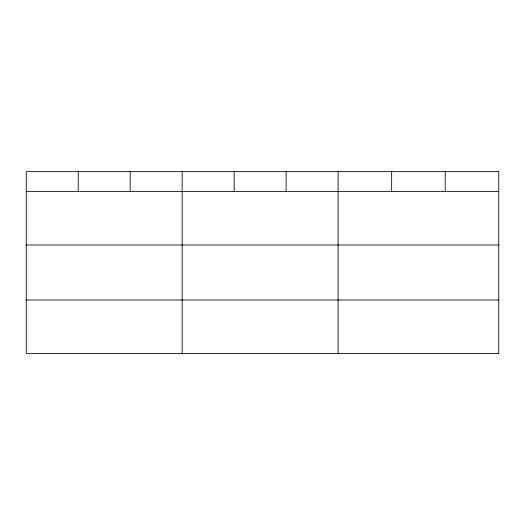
<?xml version="1.0" encoding="UTF-8"?>
<svg xmlns="http://www.w3.org/2000/svg" width="525" height="525" viewBox="0 0 525 525"><rect width="100%" height="100%" fill="white"/><g stroke="black" fill="none" stroke-linecap="round" stroke-linejoin="round"><path stroke-width="0.79" d="M26.25 191.605L498.75 191.605M26.25 244.991L498.75 244.991M26.25 299.998L498.75 299.998M445.2 171.616L445.2 191.605M391.65 171.616L391.65 191.605M338.1 171.616L338.1 353.384M286.125 171.616L286.125 191.605M234.15 171.616L234.15 191.605M182.175 171.616L182.175 353.384M130.2 171.616L130.2 191.605M78.225 171.616L78.225 191.605M498.75 171.616L26.25 171.616L26.25 353.384L498.75 353.384L498.75 171.616"/></g></svg>
